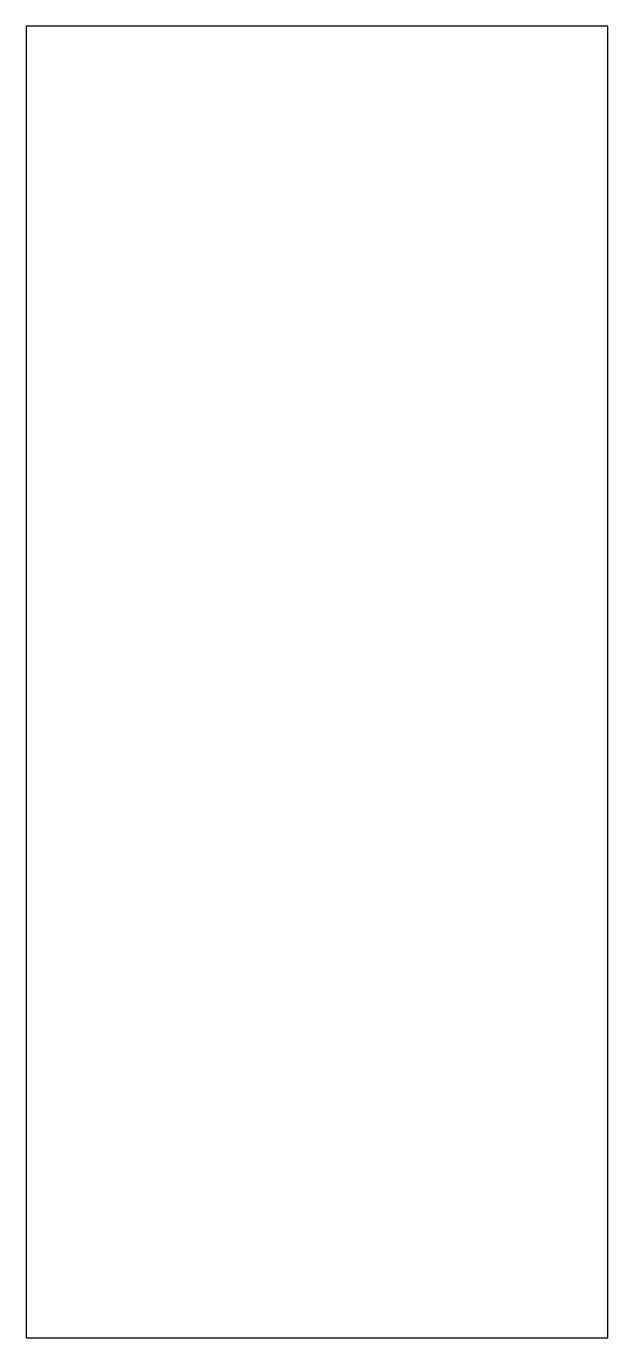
# Model space of a CAD drawing. Header units: centimetres. Extents: x -71 to 9, y -175 to 5.
import ezdxf

# ---------------------------------------------------------------- set-up
doc = ezdxf.new("R2010")
doc.units = ezdxf.units.CM
doc.layers.get('0').update_dxf_attribs({"linetype": 'CONTINUOUS'})

msp = doc.modelspace()

# ---------------------------------------------------------------- linework, layer by layer
for p, q in [((8.69, 5.38), (-71.31, 5.38)), ((-71.31, 5.38), (-71.31, -175.12)), ((8.69, -175.12), (8.69, 5.38)), ((-71.31, -175.12), (8.69, -175.12))]:
    msp.add_line(p, q)

doc.saveas('drawing.dxf')
